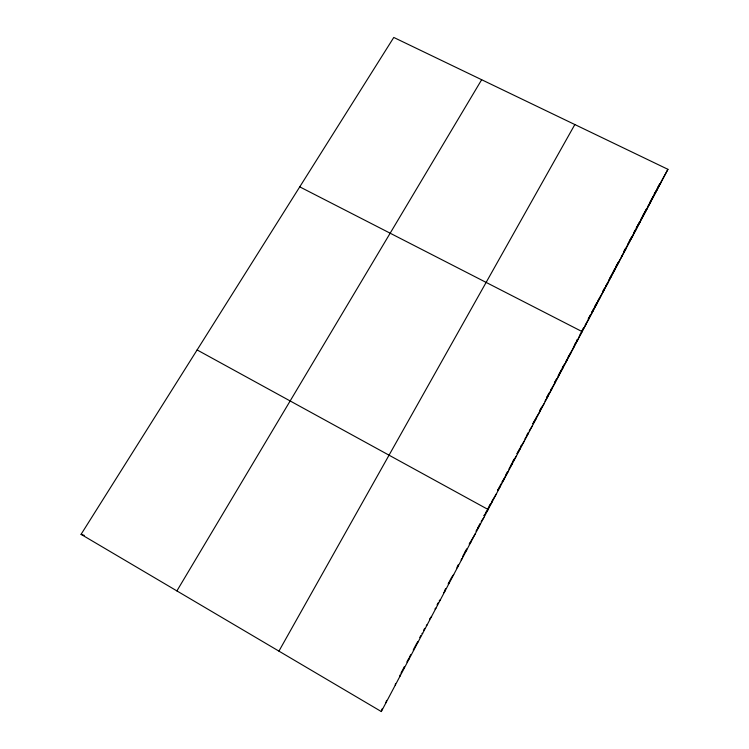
<?xml version="1.0" encoding="UTF-8"?>
<svg xmlns="http://www.w3.org/2000/svg" width="749" height="749" viewBox="0 0 749 749"><rect width="100%" height="100%" fill="white"/><g stroke="black" fill="none" stroke-linecap="round" stroke-linejoin="round"><path stroke-width="1.12" d="M399.882 676.431L399.975 675.036M395.275 685.157L395.519 683.453M385.988 702.712L386.568 700.39M381.316 711.55L667.939 169.33L393.777 37.45L81.061 534.355L381.316 711.55L382.056 708.91M400.958 673.173L404.404 666.647L404.469 667.743M406.857 662.013L408.327 659.232M409.31 657.379L410.77 654.607M413.701 649.074L417.109 642.633M419.768 637.586L420.863 635.526M423.578 630.386L424.664 628.336M429.533 619.123L431.611 616.399M437.07 604.874L438.137 602.851M444.55 590.736L445.608 588.723M448.267 583.696L451.975 576.683M457.246 566.721L458.294 564.727M462.489 556.797L466.664 548.895M469.267 543.971L475.353 533.663M476.008 531.238L477.038 529.281M477.553 528.307L480.128 523.439M484.238 515.668L485.258 513.73M486.747 510.921L485.755 512.793L488.114 509.507L197.118 349.942M487.739 509.039L490.707 503.431M491.7 501.558L496.297 494.04M497.608 490.389L501.034 483.901M502.017 482.047L508.44 471.055M505.912 474.669L507.373 471.907M510.284 466.402L512.222 462.732M514.16 459.081L512.709 461.824L516.464 455.888M517.053 453.604L519.937 448.155M521.379 445.43L520.415 447.247L524.412 440.843M526.978 434.841L528.073 432.772M532.951 423.531L535.123 419.44M541.583 407.213L539.439 411.276L544.036 403.73M549.073 393.047L546.948 397.082L551.77 389.087M556.516 378.985L554.391 382.982L559.456 374.556M559.157 373.985L561.787 369.004M563.894 365.025L562.312 368.002L567.077 360.138M568.088 357.095L574.642 345.832M574.858 344.287L575.897 342.321M577.451 339.381L576.421 341.338L577.563 339.4M581.589 331.554L583.649 327.659M588.274 318.915L590.315 315.048M591.85 312.146L593.891 308.288M596.944 302.521L594.397 307.324L600.661 296.604M602.514 291.988L604.527 288.168M610.051 277.72L611.559 274.883M612.055 273.928L615.051 268.273M616.053 266.382L618.037 262.627M625.462 248.584L623.486 252.319L633.12 235.195M627.924 243.931L631.36 237.433M633.804 232.799L635.274 230.027M639.655 221.741L636.247 228.183L647.202 208.559M640.62 219.906L642.567 216.236M646.434 208.924L643.045 215.328L650.694 201.958M649.804 202.558L653.156 196.201M654.111 194.394L656.03 190.78M657.931 187.175L659.841 183.571M278.928 651.124L574.839 124.549M656.508 189.872L659.935 183.842M661.086 181.838L667.939 169.33M654.289 194.216L661.077 182.307M647.539 206.996L657.631 188.832M633.963 232.677L640.189 221.826M629.403 241.141L636.659 228.501M621.352 256.72L626.005 248.668M616.127 266.335L622.419 255.437M613.749 271.007L618.824 262.234M608.553 280.566L615.219 269.06M605.585 286.277L611.605 275.904M602.683 291.876L607.963 282.776M597.955 300.602L604.321 289.676M591.953 312.164L596.981 303.56M588.349 318.98L593.292 310.535M585.269 324.897L589.594 317.539M580.044 334.485L585.877 324.57M578.705 337.453L582.142 331.629L299.75 186.857M573.341 347.264L578.397 338.717M176.895 590.914L481.663 79.722M566.01 361.14L570.86 352.976M558.099 375.979L563.276 367.338M550.674 390.023L555.618 381.812M544.963 401.249L547.912 396.399M535.666 418.419L540.141 411.098M532.96 423.812L536.228 418.485M529.281 430.815L532.305 425.909M524.843 439.045L528.373 433.362M517.128 453.632L520.443 448.351M508.833 469.155L512.456 463.462M502.158 482.159L504.414 478.686M497.654 490.483L500.36 486.344M489.228 506.23L492.215 501.755M483.938 515.687L484.594 514.713M481.158 521.491L483.882 517.531M477.684 528.354L479.622 525.583M469.323 544.167L471.055 541.78M464.586 552.837L466.749 549.935M461.075 559.878L462.423 558.127M456.824 567.92L458.07 566.347M452.555 575.99L453.707 574.595M448.267 584.098L449.325 582.891M443.483 592.74L444.925 591.214M439.214 600.82L440.506 599.574M434.926 608.937L436.068 607.973M426.293 625.256L427.136 624.872M421.949 633.467L422.642 633.373M81.061 534.355L84.281 535.376M417.586 641.715L418.129 641.912M413.214 649.992L413.598 650.488M408.814 658.305L409.048 659.092"/></g></svg>
